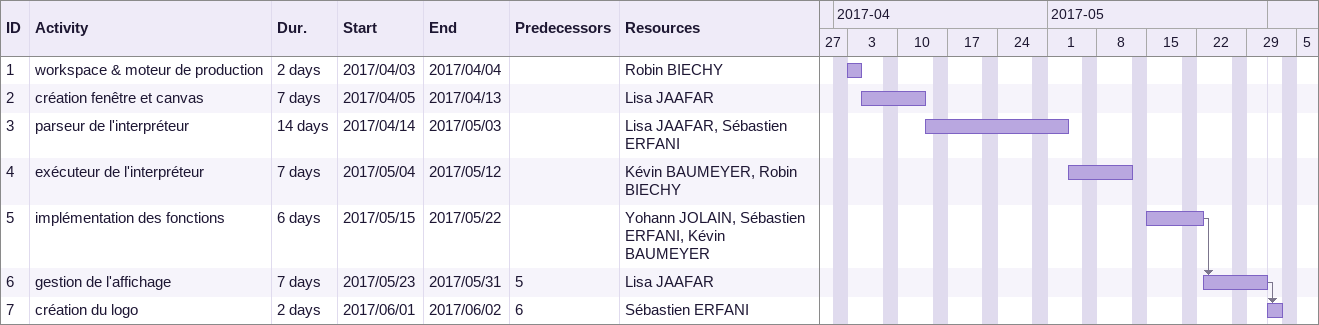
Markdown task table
| ID | Task | Duration | Start | Finish | Predecessors | Resources |
|---|---|---|---|---|---|---|
| 1 | workspace & moteur de production | 2d | 2017-04-03 | 2017-04-04 |  | Robin BIECHY |
| 2 | création fenêtre et canvas | 7d | 2017-04-05 | 2017-04-13 |  | Lisa JAAFAR |
| 3 | parseur de l'interpréteur | 14d | 2017-04-14 | 2017-05-03 |  | Lisa JAAFAR, Sébastien ERFANI |
| 4 | exécuteur de l'interpréteur | 7d | 2017-05-04 | 2017-05-12 |  | Kévin BAUMEYER, Robin BIECHY |
| 5 | implémentation des fonctions | 6d | 2017-05-15 | 2017-05-22 |  | Yohann JOLAIN, Sébastien ERFANI, Kévin BAUMEYER |
| 6 | gestion de l'affichage | 7d | 2017-05-23 | 2017-05-31 | 5 | Lisa JAAFAR |
| 7 | création du logo | 2d | 2017-06-01 | 2017-06-02 | 6 | Sébastien ERFANI |
